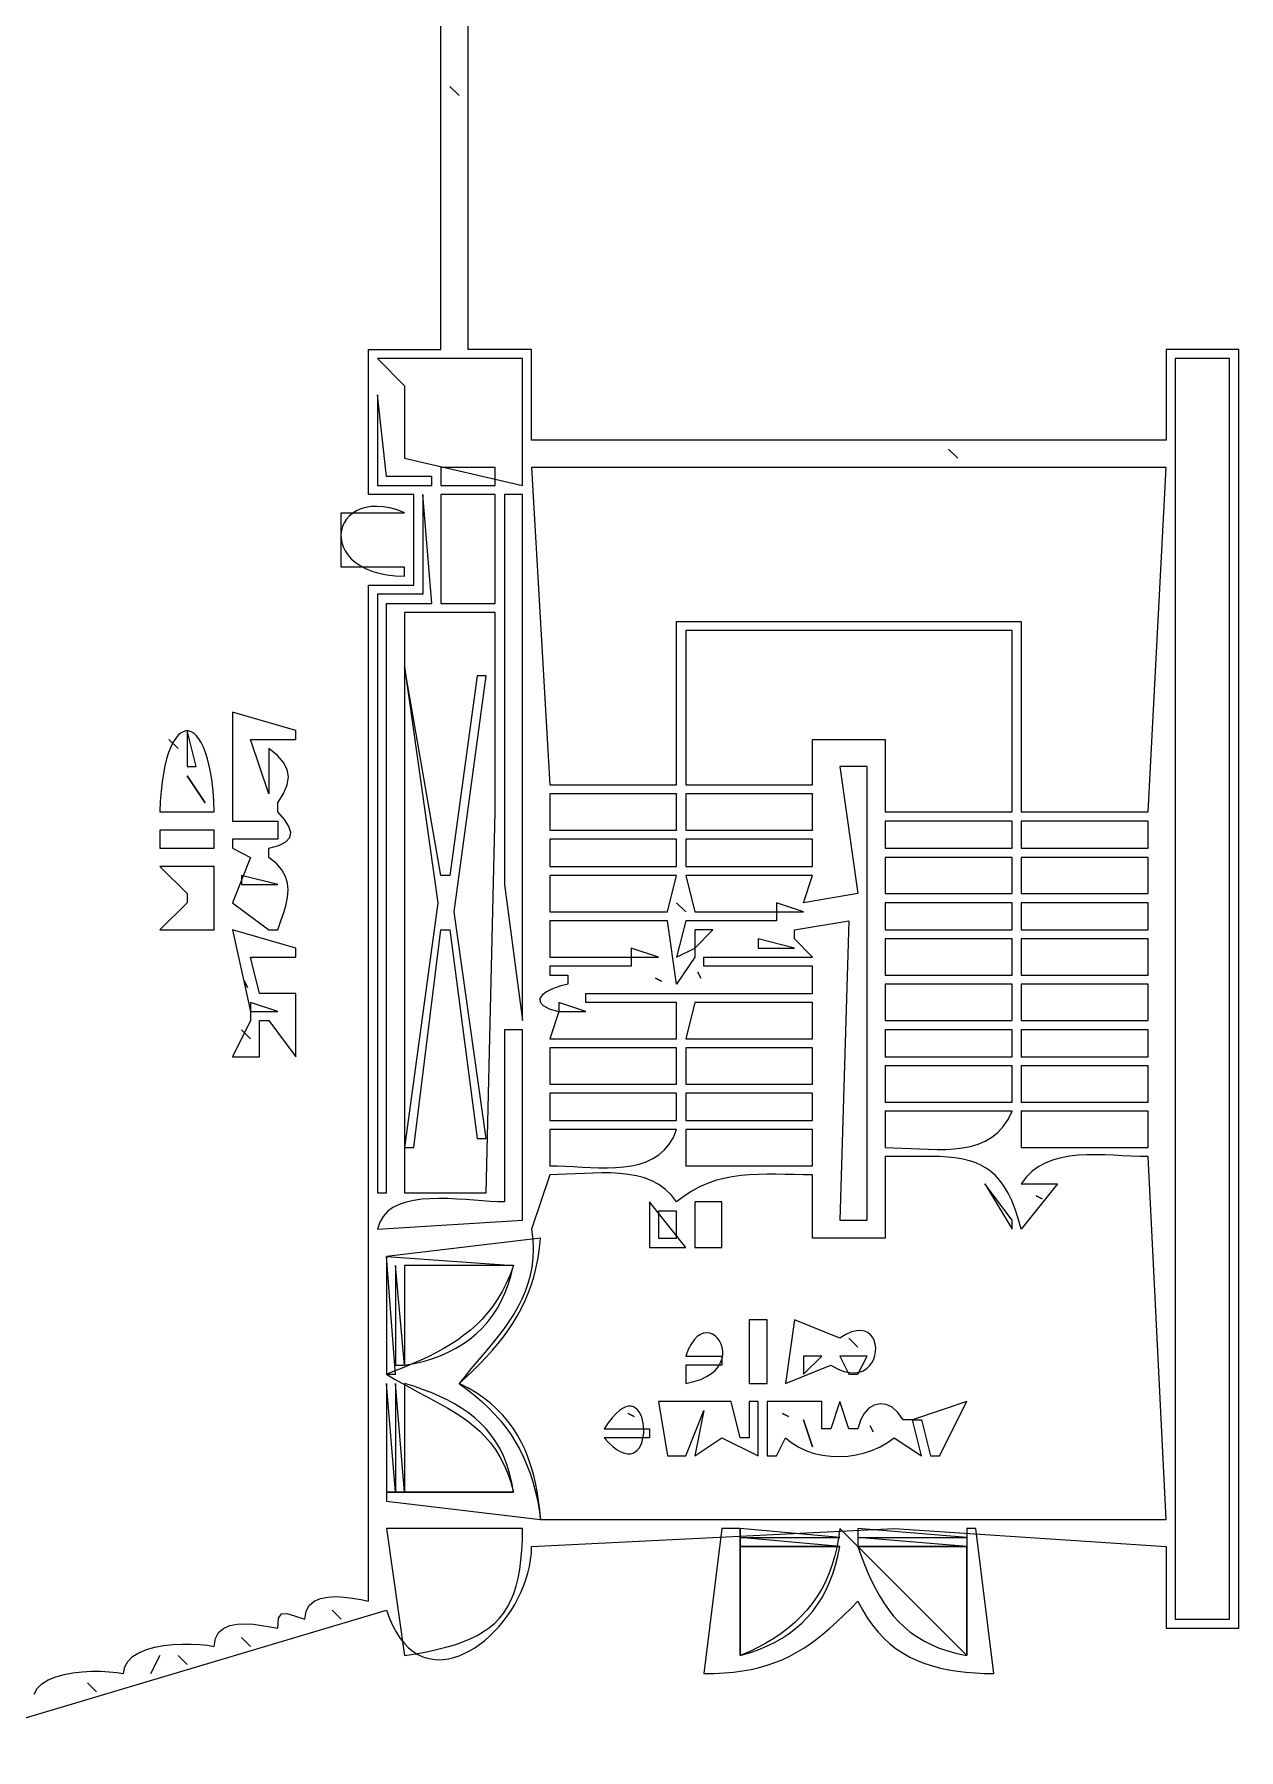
# Model space of a CAD drawing. Extents: x 0 to 1224, y 0 to 792.
# Drawn here: x 859.1 to 992, y 417.6 to 606.7 of the extents above; entities that cross this region are included whole.
import ezdxf

# ---------------------------------------------------------------- set-up
doc = ezdxf.new("R2010")
doc.units = 0
doc.layers.add('C2', color=2, linetype='CONTINUOUS')
doc.layers.add('C7', color=7, linetype='CONTINUOUS')

msp = doc.modelspace()

# ---------------------------------------------------------------- linework, layer by layer
at = {"layer": 'C2'}
for points in [[(900, 537), (903.6605, 511), (900, 484), (901, 484), (904, 508), (905, 508), (908, 485), (909, 485), (905.456, 510), (909, 536), (908, 536), (905, 514), (904, 514), (900, 537)], [(964, 480), (967, 475), (967, 476), (964, 480)], [(898, 472), (912, 471), (911.6206, 469.9772), (911.2019, 469.0201), (910.7446, 468.125), (910.2498, 467.2885), (909.7184, 466.5071), (909.1513, 465.7771), (908.5496, 465.0952), (907.914, 464.4578), (907.2457, 463.8613), (906.5455, 463.3023), (905.8144, 462.7773), (905.0533, 462.2827), (904.2632, 461.815), (903.4451, 461.3708), (902.5998, 460.9464), (901.7284, 460.5384), (900.8317, 460.1433), (899.9108, 459.7575), (898.9666, 459.3776), (898, 459), (898.8844, 458.4718), (899.762, 457.974), (900.6302, 457.5005), (901.4868, 457.045), (902.3295, 456.6011), (903.1558, 456.1628), (903.9635, 455.7236), (904.7502, 455.2775), (905.5135, 454.8181), (906.2512, 454.3393), (906.9608, 453.8347), (907.6401, 453.2981), (908.2866, 452.7233), (908.8981, 452.1041), (909.4722, 451.4341), (910.0065, 450.7072), (910.4988, 449.9171), (910.9466, 449.0576), (911.3476, 448.1224), (911.6995, 447.1052), (912, 446), (898, 446), (898, 445), (915, 443), (914.9, 444.0482), (914.772, 445.0721), (914.6135, 446.0708), (914.4222, 447.0436), (914.1957, 447.9897), (913.9316, 448.9084), (913.6276, 449.7988), (913.2813, 450.6603), (912.8903, 451.4919), (912.4522, 452.293), (911.9647, 453.0627), (911.4254, 453.8004), (910.8319, 454.5051), (910.1818, 455.1762), (909.4728, 455.8129), (908.7025, 456.4144), (907.8685, 456.9799), (906.9684, 457.5087), (906, 458), (906.8089, 458.7355), (907.5827, 459.4655), (908.3209, 460.1928), (909.0231, 460.9207), (909.6891, 461.6522), (910.3184, 462.3905), (910.9106, 463.1384), (911.4655, 463.8993), (911.9827, 464.6761), (912.4617, 465.4719), (912.9023, 466.2899), (913.3041, 467.1331), (913.6668, 468.0045), (913.9899, 468.9073), (914.2731, 469.8446), (914.5161, 470.8194), (914.7184, 471.8349), (914.8799, 472.894), (915, 474), (898, 472)], [(935, 442), (933, 426), (934.1506, 426.0211), (935.2433, 426.0781), (936.2824, 426.1717), (937.2723, 426.3025), (938.2173, 426.4713), (939.122, 426.6785), (939.9905, 426.925), (940.8274, 427.2114), (941.6371, 427.5383), (942.4239, 427.9065), (943.1922, 428.3165), (943.9464, 428.769), (944.6909, 429.2647), (945.4301, 429.8043), (946.1684, 430.3884), (946.9102, 431.0177), (947.6599, 431.6929), (948.4218, 432.4145), (949.2003, 433.1833), (950, 434), (950.4994, 433.0323), (951.0351, 432.1418), (951.6065, 431.3256), (952.2127, 430.5807), (952.8531, 429.9044), (953.5269, 429.2936), (954.2334, 428.7454), (954.9719, 428.2571), (955.7417, 427.8255), (956.542, 427.448), (957.3722, 427.1215), (958.2314, 426.8432), (959.119, 426.6102), (960.0343, 426.4195), (960.9764, 426.2683), (961.9448, 426.1536), (962.9387, 426.0726), (963.9573, 426.0223), (965, 426), (963, 442), (962, 442), (962, 428), (948, 442), (947.8611, 440.9243), (947.6706, 439.8882), (947.4291, 438.8915), (947.137, 437.9337), (946.7947, 437.0144), (946.4028, 436.1335), (945.9616, 435.2904), (945.4717, 434.4848), (944.9335, 433.7164), (944.3476, 432.9848), (943.7142, 432.2897), (943.0341, 431.6308), (942.3075, 431.0076), (941.535, 430.4198), (940.717, 429.8671), (939.8541, 429.3491), (938.9466, 428.8655), (937.9951, 428.4159), (937, 428), (937, 442), (935, 442)]]:
    msp.add_lwpolyline(points, dxfattribs=at)
at = {"layer": 'C7'}
for points in [[(841, 416), (898, 433), (898.3301, 432.0837), (898.6941, 431.2602), (899.0897, 430.5269), (899.5143, 429.8809), (899.9655, 429.3197), (900.441, 428.8405), (900.9382, 428.4407), (901.4549, 428.1176), (901.9885, 427.8684), (902.5367, 427.6905), (903.0971, 427.5811), (903.6671, 427.5377), (904.2444, 427.5575), (904.8266, 427.6378), (905.4113, 427.7759), (905.996, 427.9692), (906.5784, 428.2149), (907.1559, 428.5104), (907.7262, 428.8529), (908.2869, 429.2398), (908.8355, 429.6684), (909.3696, 430.136), (909.8869, 430.6399), (910.3848, 431.1774), (910.861, 431.7458), (911.3131, 432.3425), (911.7386, 432.9647), (912.1351, 433.6098), (912.5001, 434.275), (912.8314, 434.9577), (913.1264, 435.6552), (913.3828, 436.3648), (913.5981, 437.0838), (913.7698, 437.8095), (913.8957, 438.5392), (913.9732, 439.2703), (914, 440), (954, 442), (984, 440), (984, 431), (992, 431), (992, 572), (984, 572), (984, 562), (914, 562), (914, 572), (907, 572), (907, 657)], [(859.1208, 423.7308), (859.463, 424.3543), (859.9955, 424.877), (860.6875, 425.3054), (861.5081, 425.6462), (862.4266, 425.9057), (863.4119, 426.0907), (864.4332, 426.2076), (865.4597, 426.263), (866.4605, 426.2633), (867.4047, 426.2153), (868.2615, 426.1253), (869, 426), (869.1208, 426.7308), (869.463, 427.3543), (869.9955, 427.877), (870.6875, 428.3054), (871.5081, 428.6462), (872.4265, 428.9057), (873.4118, 429.0907), (874.4332, 429.2076), (875.4597, 429.263), (876.4605, 429.2633), (877.4047, 429.2153), (878.2615, 429.1253), (879, 429), (879.1249, 429.8731), (879.4753, 430.5288), (880.0145, 430.9925), (880.7059, 431.2896), (881.513, 431.4457), (882.399, 431.486), (883.3273, 431.4362), (884.2613, 431.3216), (885.1644, 431.1677), (886, 431), (886.0994, 432.0983), (886.4183, 432.5813), (886.9875, 432.6151), (887.8378, 432.3659), (889, 432), (889.1249, 432.8731), (889.4753, 433.5288), (890.0145, 433.9925), (890.7059, 434.2896), (891.513, 434.4457), (892.399, 434.486), (893.3273, 434.4362), (894.2613, 434.3216), (895.1644, 434.1677), (896, 434), (896, 546), (901, 546), (901, 556), (896, 556), (896, 572), (904, 572), (904, 657)], [(905, 601), (906, 600), (905, 601)], [(897, 571), (900, 568), (900, 560), (913, 557), (913, 571), (897, 571)], [(985, 571), (985, 432), (991, 432), (991, 571), (985, 571)], [(897, 567), (897, 557), (903, 557), (903, 558), (898, 558), (897, 567)], [(960, 561), (961, 560), (960, 561)], [(904, 559), (904, 557), (910, 557), (910, 559), (904, 559)], [(914, 559), (916, 524), (930, 524), (930, 542), (968, 542), (968, 521), (982, 521), (984, 559), (914, 559)], [(900, 547), (900, 548), (893, 548), (893, 554), (900, 554), (899.1682, 554.3063), (898.3813, 554.5206), (897.6409, 554.6487), (896.9486, 554.6965), (896.306, 554.67), (895.7148, 554.5749), (895.1765, 554.4171), (894.6927, 554.2026), (894.2652, 553.9372), (893.8954, 553.6268), (893.5851, 553.2773), (893.3358, 552.8945), (893.1491, 552.4844), (893.0267, 552.0528), (892.9701, 551.6056), (892.9811, 551.1487), (893.0611, 550.6879), (893.2119, 550.2292), (893.435, 549.7784), (893.7321, 549.3414), (894.1047, 548.9241), (894.5545, 548.5324), (895.0831, 548.1721), (895.6921, 547.8491), (896.3832, 547.5693), (897.1579, 547.3387), (898.0178, 547.1629), (898.9646, 547.0481), (900, 547)], [(902, 556), (902, 545), (897, 545), (897, 479), (898, 479), (898, 544), (903, 544), (902, 556)], [(904, 556), (904, 544), (910, 544), (910, 556), (904, 556)], [(911, 556), (911, 513), (913, 498), (913, 556), (911, 556)], [(900, 543), (900, 479), (909, 479), (910, 521), (910, 543), (900, 543)], [(931, 541), (931, 524), (945, 524), (945, 529), (953, 529), (953, 521), (967, 521), (967, 541), (931, 541)], [(881, 532), (881, 520), (886, 520), (886, 518), (881, 518), (881, 517), (883, 516), (881, 511), (885, 508), (886, 508), (886.3455, 508.9854), (886.6596, 509.9129), (886.917, 510.7887), (887.0922, 511.619), (887.16, 512.4103), (887.0949, 513.1687), (886.8717, 513.9006), (886.4651, 514.6122), (885.8496, 515.3099), (885, 516), (885, 517), (886.116, 517.3169), (886.8841, 517.7126), (887.3185, 518.1907), (887.4331, 518.7548), (887.2422, 519.4086), (886.7598, 520.1558), (886, 521), (886, 522), (886.6471, 523.0525), (887.0424, 524.0007), (887.179, 524.8681), (887.05, 525.6783), (886.6484, 526.4546), (885.9674, 527.2207), (885, 528), (885, 523), (883, 529), (888, 529), (888, 530), (881, 532)], [(873, 521), (879, 521), (878.9538, 522.1911), (878.8733, 523.2971), (878.7609, 524.3179), (878.6192, 525.2537), (878.4507, 526.1043), (878.258, 526.8698), (878.0436, 527.5501), (877.8101, 528.1454), (877.5601, 528.6556), (877.296, 529.0807), (877.0204, 529.4207), (876.7359, 529.6757), (876.445, 529.8455), (876.1503, 529.9303), (875.8542, 529.9301), (875.5594, 529.8448), (875.2684, 529.6745), (874.9838, 529.4191), (874.7081, 529.0787), (874.4437, 528.6533), (874.1934, 528.1429), (873.9596, 527.5475), (873.7449, 526.8671), (873.5518, 526.1016), (873.3829, 525.2512), (873.2407, 524.3159), (873.1278, 523.2955), (873.0467, 522.1902), (873, 521)], [(876, 530), (876, 526), (877, 526), (876, 530)], [(874, 529), (875, 528), (874, 529)], [(948, 526), (950, 512), (944, 511), (945, 514), (931, 514), (932, 510), (941, 510), (941, 509), (931, 509), (930, 505), (932, 506), (932, 505), (930, 502), (929, 509), (916, 509), (916, 505), (925, 505), (925, 504), (916, 504), (916, 503), (918, 503), (918, 502), (917.1101, 501.7882), (916.3152, 501.508), (915.658, 501.1757), (915.1812, 500.8074), (914.9277, 500.4197), (914.94, 500.0288), (915.261, 499.651), (915.9334, 499.3026), (917, 499), (916, 496), (930, 496), (930, 499), (930, 500), (920, 500), (920, 501), (945, 501), (945, 504), (933, 504), (933, 505), (945, 505), (943, 507), (943, 508), (949, 509), (948, 476), (951, 476), (951, 526), (948, 526)], [(876, 525), (878, 522), (876, 525)], [(916, 523), (916, 519), (930, 519), (930, 523), (916, 523)], [(931, 523), (931, 519), (945, 519), (945, 523), (931, 523)], [(873, 519), (873, 517), (879, 517), (879, 519), (873, 519)], [(953, 520), (953, 517), (967, 517), (967, 520), (953, 520)], [(968, 520), (968, 517), (982, 517), (982, 520), (968, 520)], [(916, 518), (916, 515), (930, 515), (930, 518), (916, 518)], [(931, 518), (931, 515), (945, 515), (945, 518), (931, 518)], [(873, 515), (876, 512), (876, 511), (873, 508), (879, 508), (879, 515), (873, 515)], [(953, 516), (953, 512), (967, 512), (967, 516), (953, 516)], [(968, 516), (968, 512), (982, 512), (982, 516), (968, 516)], [(882, 514), (882, 513), (886, 513), (882, 514)], [(916, 514), (916, 510), (929, 510), (930, 514), (916, 514)], [(930, 511), (931, 510), (930, 511)], [(941, 511), (941, 510), (944, 510), (941, 511)], [(953, 511), (953, 508), (967, 508), (967, 511), (953, 511)], [(968, 511), (968, 508), (982, 508), (982, 511), (968, 511)], [(881, 508), (883, 499), (883, 498), (881, 494), (884, 494), (884, 498), (885, 498), (888, 494), (888, 501), (884, 501), (883, 505), (888, 505), (888, 506), (881, 508)], [(932, 508), (932, 506), (934, 508), (932, 508)], [(939, 507), (939, 506), (943, 506), (939, 507)], [(953, 507), (953, 503), (967, 503), (967, 507), (953, 507)], [(968, 507), (968, 503), (982, 503), (982, 507), (968, 507)], [(925, 506), (925, 505), (928, 505), (925, 506)], [(932.3333, 503.3333), (932.6667, 502.6667), (932.3333, 503.3333)], [(882.3333, 502.3333), (882.6667, 501.6667), (882.3333, 502.3333)], [(927.6667, 502.6667), (928.3333, 502.3333), (927.6667, 502.6667)], [(953, 502), (953, 498), (967, 498), (967, 502), (953, 502)], [(968, 502), (968, 498), (982, 498), (982, 502), (968, 502)], [(883, 500), (883, 499), (886, 499), (883, 500)], [(917, 500), (917, 499), (920, 499), (917, 500)], [(932, 500), (931, 496), (945, 496), (945, 500), (932, 500)], [(882, 497), (883, 496), (882, 497)], [(911, 497), (911, 478), (910.2592, 478.0166), (909.4472, 478.0605), (908.5765, 478.1225), (907.6596, 478.1933), (906.7091, 478.264), (905.7375, 478.3253), (904.7574, 478.3681), (903.7813, 478.3832), (902.8217, 478.3615), (901.8913, 478.2938), (901.0024, 478.171), (900.1678, 477.984), (899.3998, 477.7235), (898.7111, 477.3805), (898.1143, 476.9458), (897.6218, 476.4102), (897.2461, 475.7647), (897, 475), (913, 476), (913, 497), (911, 497)], [(953, 497), (953, 494), (967, 494), (967, 497), (953, 497)], [(968, 497), (968, 494), (982, 494), (982, 497), (968, 497)], [(916, 495), (916, 491), (930, 491), (930, 495), (916, 495)], [(931, 495), (931, 491), (945, 491), (945, 495), (931, 495)], [(953, 493), (953, 489), (967, 489), (967, 493), (953, 493)], [(968, 493), (968, 489), (982, 489), (982, 493), (968, 493)], [(916, 490), (916, 487), (930, 487), (930, 490), (916, 490)], [(931, 490), (931, 487), (945, 487), (945, 490), (931, 490)], [(953, 488), (953, 484), (953.9224, 483.9852), (954.8679, 483.9481), (955.8294, 483.8993), (956.7999, 483.8497), (957.7722, 483.8098), (958.7393, 483.7905), (959.694, 483.8024), (960.6292, 483.8563), (961.5379, 483.9629), (962.4129, 484.133), (963.2472, 484.3771), (964.0336, 484.7062), (964.7652, 485.1309), (965.4346, 485.6618), (966.035, 486.3099), (966.5591, 487.0857), (967, 488), (953, 488)], [(968, 488), (968, 484), (982, 484), (982, 488), (968, 488)], [(916, 486), (916, 482), (916.8502, 481.986), (917.7325, 481.9505), (918.6391, 481.9025), (919.5626, 481.8514), (920.4952, 481.8065), (921.4294, 481.777), (922.3577, 481.7722), (923.2723, 481.8014), (924.1658, 481.8738), (925.0304, 481.9987), (925.8587, 482.1853), (926.643, 482.443), (927.3757, 482.781), (928.0493, 483.2086), (928.6561, 483.735), (929.1885, 484.3695), (929.639, 485.1214), (930, 486), (916, 486)], [(931, 486), (931, 482), (945, 482), (945, 486), (931, 486)], [(953, 483), (953, 474), (945, 474), (945, 481), (943.9781, 481.0076), (942.9637, 481.0255), (941.9576, 481.0457), (940.9605, 481.0607), (939.9733, 481.0625), (938.9968, 481.0435), (938.0318, 480.9958), (937.0792, 480.9118), (936.1397, 480.7837), (935.2142, 480.6037), (934.3034, 480.3641), (933.4083, 480.0571), (932.5295, 479.6749), (931.668, 479.2098), (930.8245, 478.6541), (930, 478), (929.4247, 478.7588), (928.7739, 479.3923), (928.0552, 479.9108), (927.2762, 480.3251), (926.4444, 480.6456), (925.5677, 480.8829), (924.6535, 481.0476), (923.7095, 481.1501), (922.7433, 481.2011), (921.7626, 481.211), (920.7749, 481.1905), (919.788, 481.15), (918.8094, 481.1002), (917.8468, 481.0515), (916.9078, 481.0146), (916, 481), (914, 475), (914.1282, 473.8829), (914.1724, 472.8181), (914.1371, 471.8013), (914.0272, 470.8288), (913.8475, 469.8963), (913.6027, 469), (913.2975, 468.1358), (912.9366, 467.2997), (912.525, 466.4877), (912.0672, 465.6958), (911.5681, 464.9199), (911.0324, 464.1562), (910.4649, 463.4005), (909.8702, 462.6489), (909.2533, 461.8973), (908.6188, 461.1418), (907.9714, 460.3783), (907.316, 459.6028), (906.6572, 458.8114), (906, 458), (906.8948, 457.34), (907.736, 456.6697), (908.5248, 455.9872), (909.2628, 455.2906), (909.9511, 454.5781), (910.5912, 453.8477), (911.1844, 453.0975), (911.732, 452.3257), (912.2354, 451.5303), (912.696, 450.7095), (913.1151, 449.8613), (913.494, 448.984), (913.8341, 448.0755), (914.1368, 447.134), (914.4034, 446.1576), (914.6352, 445.1443), (914.8336, 444.0924), (915, 443), (984, 443), (982, 483), (981.0921, 483.0146), (980.1531, 483.0515), (979.1905, 483.1002), (978.2119, 483.15), (977.225, 483.1905), (976.2374, 483.211), (975.2567, 483.2011), (974.2905, 483.1501), (973.3465, 483.0476), (972.4323, 482.883), (971.5555, 482.6457), (970.7238, 482.3252), (969.9447, 481.9109), (969.226, 481.3923), (968.5752, 480.7588), (968, 480), (972, 480), (968, 475), (967.6793, 476.1673), (967.3325, 477.2167), (966.9584, 478.1544), (966.5557, 478.9865), (966.1231, 479.7193), (965.6595, 480.359), (965.1636, 480.9117), (964.6341, 481.3838), (964.0698, 481.7814), (963.4694, 482.1108), (962.8317, 482.3781), (962.1555, 482.5896), (961.4395, 482.7514), (960.6825, 482.8698), (959.8832, 482.9511), (959.0404, 483.0013), (958.1528, 483.0268), (957.2193, 483.0337), (956.2384, 483.0282), (955.2091, 483.0167), (954.13, 483.0052), (953, 483)], [(969.6667, 478.6667), (970.3333, 478.3333), (969.6667, 478.6667)], [(927, 478), (927, 473), (931, 473), (927, 478)], [(928, 477), (928, 474), (930, 474), (930, 477), (928, 477)], [(932, 478), (932, 473), (935, 473), (935, 478), (934, 478), (932, 478)], [(898, 472), (898, 459), (899, 459), (898, 472)], [(899, 471), (899, 460), (900, 460), (899, 471)], [(900, 471), (900, 460), (901.0415, 460.1921), (902.0445, 460.4319), (903.008, 460.7196), (903.9309, 461.0555), (904.8122, 461.44), (905.6508, 461.8734), (906.4456, 462.356), (907.1956, 462.888), (907.8998, 463.4699), (908.557, 464.1019), (909.1663, 464.7844), (909.7266, 465.5176), (910.2368, 466.3018), (910.6959, 467.1374), (911.1028, 468.0248), (911.4565, 468.9641), (911.7559, 469.9557), (912, 471), (900, 471)], [(931, 461), (935, 461), (935, 460), (931, 460), (931, 458), (931.893, 458.1923), (932.6609, 458.4437), (933.3102, 458.7459), (933.8475, 459.0903), (934.2795, 459.4683), (934.6127, 459.8715), (934.8539, 460.2913), (935.0096, 460.7193), (935.0865, 461.147), (935.0912, 461.5657), (935.0303, 461.9672), (934.9104, 462.3427), (934.7381, 462.6839), (934.5202, 462.9821), (934.2631, 463.229), (933.9736, 463.416), (933.6583, 463.5346), (933.3237, 463.5762), (932.9765, 463.5325), (932.6234, 463.3948), (932.2709, 463.1547), (931.9257, 462.8037), (931.5944, 462.3332), (931.2836, 461.7348), (931, 461)], [(938, 465), (938, 458), (940, 458), (940, 465), (938, 465)], [(943, 465), (942, 458), (947, 460), (947.752, 459.5949), (948.4424, 459.3281), (949.0711, 459.187), (949.6381, 459.159), (950.1434, 459.2315), (950.5869, 459.392), (950.9686, 459.6279), (951.2886, 459.9266), (951.5468, 460.2757), (951.7433, 460.6624), (951.8779, 461.0743), (951.9508, 461.4988), (951.9618, 461.9232), (951.911, 462.3352), (951.7983, 462.722), (951.6238, 463.0711), (951.3875, 463.37), (951.0892, 463.6061), (950.7291, 463.7668), (950.3071, 463.8396), (949.8232, 463.8119), (949.2774, 463.671), (948.6696, 463.4046), (948, 463), (943, 465)], [(949, 463), (950, 462), (949, 463)], [(944, 461), (944, 459), (946, 461), (944, 461)], [(948, 461), (949, 459), (950, 459), (951, 461), (948, 461)], [(898, 458), (898, 446), (899, 446), (898, 458)], [(899, 458), (899, 446), (900, 446), (899, 458)], [(900, 458), (900, 446), (912, 446), (911.8206, 447.081), (911.5819, 448.0968), (911.2854, 449.0502), (910.9326, 449.9438), (910.5253, 450.7802), (910.0651, 451.5623), (909.5535, 452.2927), (908.9922, 452.974), (908.3828, 453.6089), (907.727, 454.2002), (907.0263, 454.7505), (906.2823, 455.2625), (905.4967, 455.7389), (904.6711, 456.1823), (903.8072, 456.5956), (902.9065, 456.9813), (901.9706, 457.3421), (901.0012, 457.6808), (900, 458)], [(928, 456), (929, 450), (931, 450), (933, 455), (932, 450), (935, 452), (939, 450), (939, 456), (938, 456), (938, 452), (937, 452), (936, 456), (928, 456)], [(940, 456), (940, 450), (941, 450), (942, 452), (942.7112, 451.4355), (943.4841, 450.9628), (944.3089, 450.5806), (945.1757, 450.2878), (946.0748, 450.0831), (946.9964, 449.9651), (947.9305, 449.9328), (948.8676, 449.9849), (949.7976, 450.1201), (950.7109, 450.3372), (951.5975, 450.635), (952.4478, 451.0122), (953.2519, 451.4676), (954, 452), (957, 450), (956, 454), (957, 454), (958, 450), (959, 450), (962, 456), (956, 454), (955, 454), (954.4181, 454.8088), (953.78, 455.365), (953.1125, 455.6782), (952.4426, 455.7582), (951.7972, 455.6147), (951.2033, 455.2574), (950.6879, 454.696), (950.2778, 453.9403), (950, 453), (949, 453), (948, 456), (947, 453), (946, 453), (946, 456), (940, 456)], [(922, 453), (927, 453), (927, 452), (922, 452), (922.5138, 451.4577), (922.9942, 451.0234), (923.4412, 450.6904), (923.8553, 450.4518), (924.2368, 450.3009), (924.5859, 450.231), (924.903, 450.2352), (925.1883, 450.3068), (925.4421, 450.439), (925.6649, 450.6251), (925.8568, 450.8583), (926.0181, 451.1319), (926.1493, 451.439), (926.2505, 451.773), (926.3221, 452.127), (926.3644, 452.4943), (926.3776, 452.8681), (926.3622, 453.2416), (926.3183, 453.6082), (926.2463, 453.9609), (926.1465, 454.2932), (926.0193, 454.5981), (925.8648, 454.869), (925.6834, 455.099), (925.4755, 455.2814), (925.2412, 455.4095), (924.981, 455.4765), (924.695, 455.4755), (924.3837, 455.4), (924.0474, 455.243), (923.6862, 454.9978), (923.3006, 454.6577), (922.8908, 454.2158), (922.4572, 453.6655), (922, 453)], [(924.6667, 454.6667), (925.3333, 454.3333), (924.6667, 454.6667)], [(941.6667, 454.6667), (942.3333, 454.3333), (941.6667, 454.6667)], [(944, 454), (945, 451), (944, 454)], [(951.3333, 453.3333), (951.6667, 452.6667), (951.3333, 453.3333)], [(898, 442), (900, 428), (901.2498, 428.1976), (902.425, 428.4119), (903.5271, 428.646), (904.5581, 428.9028), (905.5197, 429.1851), (906.4137, 429.496), (907.2419, 429.8384), (908.006, 430.2152), (908.7079, 430.6294), (909.3494, 431.0839), (909.9322, 431.5816), (910.4581, 432.1256), (910.9289, 432.7187), (911.3464, 433.3639), (911.7123, 434.0641), (912.0286, 434.8223), (912.2969, 435.6414), (912.519, 436.5243), (912.6968, 437.4741), (912.832, 438.4936), (912.9264, 439.5858), (912.9818, 440.7536), (913, 442), (898, 442)], [(937, 442), (937, 441), (948, 441), (937, 442)], [(937, 441), (937, 440), (948, 440), (937, 441)], [(950, 442), (950, 441), (962, 441), (950, 442)], [(950, 441), (950, 440), (962, 440), (950, 441)], [(937, 440), (937, 428), (938.027, 428.2962), (939.0027, 428.635), (939.9275, 429.0165), (940.8019, 429.4409), (941.6263, 429.9085), (942.4012, 430.4195), (943.1271, 430.9739), (943.8043, 431.572), (944.4333, 432.2141), (945.0145, 432.9002), (945.5485, 433.6307), (946.0357, 434.4056), (946.4764, 435.2252), (946.8712, 436.0896), (947.2205, 436.9991), (947.5248, 437.9539), (947.7844, 438.9541), (948, 440), (937, 440)], [(950, 440), (950.353, 438.9985), (950.7185, 438.0342), (951.0997, 437.1078), (951.4998, 436.2199), (951.9221, 435.3713), (952.3699, 434.5626), (952.8465, 433.7945), (953.3551, 433.0678), (953.899, 432.383), (954.4815, 431.741), (955.1058, 431.1425), (955.7753, 430.588), (956.4932, 430.0783), (957.2627, 429.6141), (958.0872, 429.1961), (958.9699, 428.825), (959.9141, 428.5015), (960.923, 428.2262), (962, 428), (962, 440), (950, 440)], [(892, 433), (893, 432), (892, 433)], [(882, 430), (883, 429), (882, 430)], [(873, 428), (872, 426), (873, 428)], [(875, 428), (876, 427), (875, 428)], [(865, 425), (866, 424), (865, 425)]]:
    msp.add_lwpolyline(points, dxfattribs=at)

doc.saveas('drawing.dxf')
